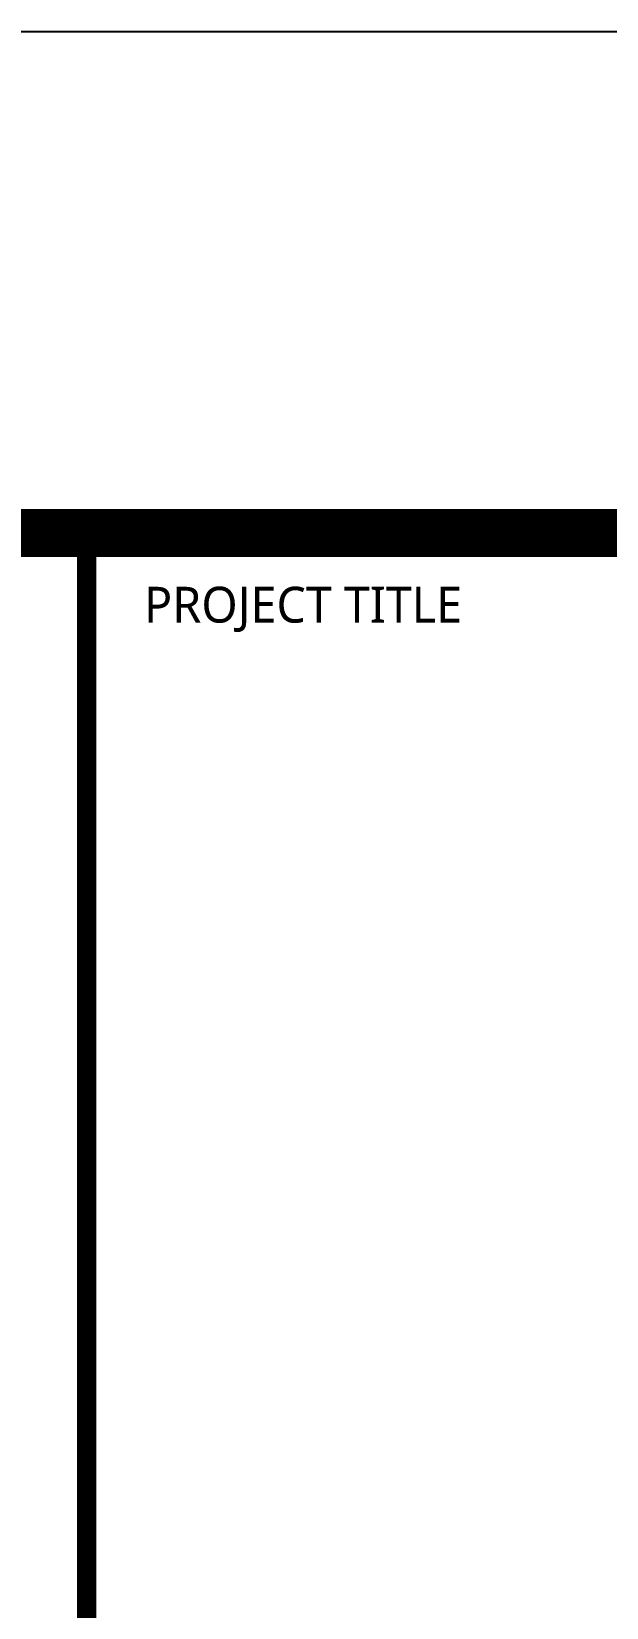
# Model space of a CAD drawing. Header units: millimetres. Extents: x 0 to 42050, y 0 to 29700.
# Drawn here: x 36559 to 37763, y 26401 to 29700 of the extents above; entities that cross this region are included whole.
import ezdxf
from ezdxf.enums import TextEntityAlignment as Align

# ---------------------------------------------------------------- set-up
doc = ezdxf.new("R2010")
doc.units = ezdxf.units.MM
doc.header["$LTSCALE"] = 50
doc.layers.add('XR-SHEET$0$XREF-Form$0$SHT', color=5, linetype='Continuous')
doc.styles.add('XR-SHEET$0$XREF-Form$0$맑은고딕', font='')
doc.styles.get('XR-SHEET$0$XREF-Form$0$맑은고딕').set_extended_font_data('Malgun Gothic')

# ---------------------------------------------------------------- blocks, each defined once
blk = doc.blocks.new('XR-SHEET')
at = {"layer": 'XR-SHEET$0$XREF-Form$0$SHT'}
blk.add_lwpolyline([(0, 594), (841, 594), (841, 0), (0, 0)], close=True, dxfattribs=at)
at = {"layer": 'XR-SHEET$0$XREF-Form$0$SHT', "const_width": 2}
blk.add_lwpolyline([(46.5, 573), (819.5, 573), (819.5, 21), (46.5, 21)], close=True, dxfattribs=at)
at = {"layer": 'XR-SHEET$0$XREF-Form$0$SHT', "const_width": 0.8}
blk.add_lwpolyline([(733.5, 573), (733.5, 21)], dxfattribs=at)
at = {"layer": 'XR-SHEET$0$XREF-Form$0$SHT', "color": 9, "style": 'XR-SHEET$0$XREF-Form$0$맑은고딕'}
blk.add_text('PROJECT TITLE', height=1.5, dxfattribs=at).set_placement((735.9, 570), align=Align.MIDDLE_LEFT)

msp = doc.modelspace()

# ---------------------------------------------------------------- block references
at = {"xscale": 50, "yscale": 50, "zscale": 50}
msp.add_blockref('XR-SHEET', (0, 0), dxfattribs=at)

doc.saveas('drawing.dxf')
